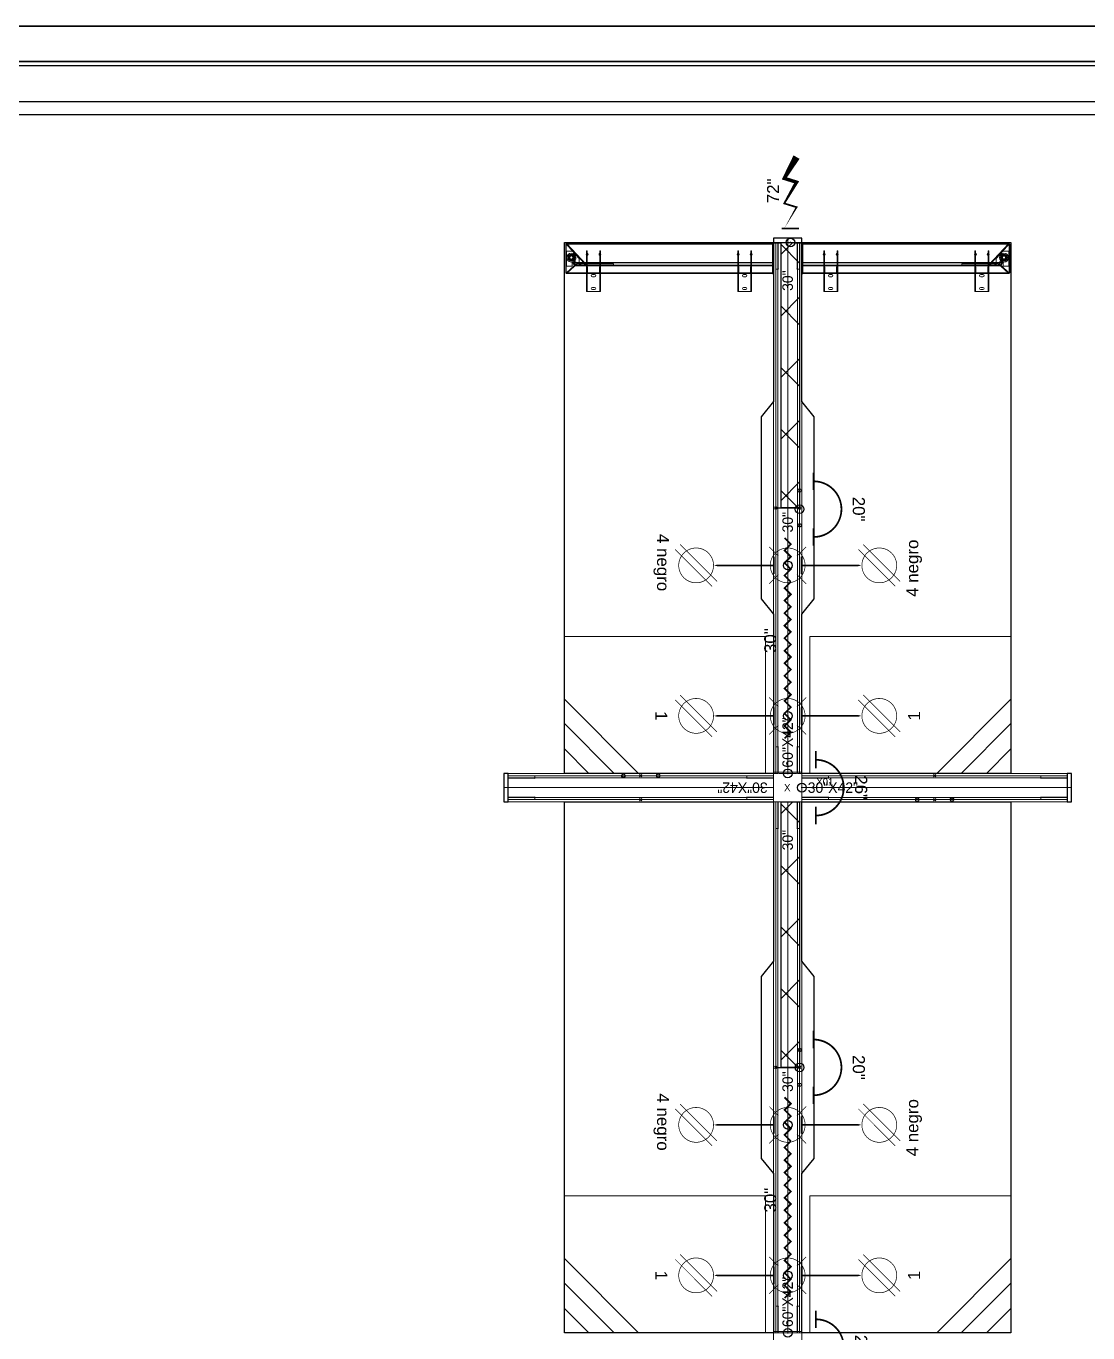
# Model space of a CAD drawing. Extents: x -170 to 1783, y -20 to 1205.
# Drawn here: x 1314.8 to 1434.8, y 1052.3 to 1200 of the extents above; entities that cross this region are included whole.
import ezdxf
from ezdxf.enums import TextEntityAlignment as Align

# ---------------------------------------------------------------- set-up
doc = ezdxf.new("R2010")
doc.units = 0
doc.header["$LTSCALE"] = 96
doc.header["$MEASUREMENT"] = 0
for name, color, linetype in [('A-WALL-EXT_A', 7, 'Continuous'), ('A-WALL_A', 7, 'Continuous'), ('DD2D', 7, 'Continuous'), ('DD2D_Geometry', 7, 'Continuous'), ('ELECTRI', 7, 'Continuous'), ('ENFASIS NEW', 7, 'Continuous'), ('I-E-FILL-DMSE_A', 7, 'Continuous'), ('Id Unión', 7, 'Continuous'), ('S7000', 7, 'Continuous'), ('TEXT HARNESS', 7, 'Continuous'), ('X-BASE-04-EXISTING_A', 7, 'Continuous')]:
    doc.layers.add(name, color=color, linetype=linetype)
doc.styles.add('ARIAL', font='arial.ttf')

# ---------------------------------------------------------------- blocks, each defined once
blk = doc.blocks.new('DD40102460AB')
at = {"color": 1}
for p, q in [((0.0035, -0.0035), (-0.0035, 0.0035)), ((0.0035, 0.0035), (-0.0035, -0.0035))]:
    blk.add_line(p, q, dxfattribs=at)
blk.add_lwpolyline([(-0.2612, -0.0417), (0.2612, -0.0417), (0.305, -0.0067), (0.762, -0.0067), (0.762, -0.6067), (-0.762, -0.6067), (-0.762, -0.0067), (-0.305, -0.0067)], close=True)
blk.add_point((0, 0), dxfattribs=at)
blk.add_point((0, 0))
blk = doc.blocks.new('DD350524S')
at = {"color": 0, "linetype": 'Continuous', "lineweight": 0}
for p, q in [((-0.0019, 0.023), (0, 0.023)), ((-0.0019, 0.023), (-0.0019, 0.0134)), ((-0.0019, 0.016), (0, 0.016)), ((-0.0019, 0), (-0.0019, 0.0134)), ((0, 0.0134), (-0.0019, 0.0134)), ((0, 0.0134), (0, 0.023)), ((0, 0), (0, 0.0134)), ((-0.0025, -0.0006), (-0.09, -0.0006)), ((-0.09, -0.0006), (-0.09, -0.0025)), ((-0.0025, -0.0025), (-0.09, -0.0025)), ((-0.0888, -0.0625), (-0.0888, -0.0025)), ((-0.0882, -0.0006), (-0.0882, -0.0025)), ((-0.0873, -0.0625), (-0.0873, -0.0025)), ((-0.0832, -0.0006), (-0.0832, -0.0025)), ((-0.0818, -0.0006), (-0.0818, -0.0025)), ((-0.0768, -0.0006), (-0.0768, -0.0025)), ((-0.0682, -0.0006), (-0.0682, -0.0025)), ((-0.0671, -0.0025), (-0.0671, -0.5688)), ((-0.0655, -0.0025), (-0.0655, -0.5688)), ((-0.0618, -0.0006), (-0.0618, -0.0025)), ((-0.0584, -0.0025), (-0.0584, -0.5755)), ((-0.0578, -0.0025), (-0.0578, -0.5741)), ((-0.0578, -0.0025), (-0.0578, -0.5739)), ((-0.0572, -0.0025), (-0.0572, -0.5725)), ((-0.0312, -0.0006), (-0.0312, -0.0025)), ((-0.0248, -0.0006), (-0.0248, -0.0025)), ((-0.0112, -0.0006), (-0.0112, -0.0025)), ((-0.0053, -0.0025), (-0.0053, -0.5945)), ((-0.0048, -0.0006), (-0.0048, -0.0025)), ((-0.0038, -0.0025), (-0.0038, -0.5945)), ((-0.1404, -0.0625), (-0.1404, -0.0651)), ((-0.0874, -0.0625), (-0.1404, -0.0625)), ((-0.0874, -0.0644), (-0.1404, -0.0644)), ((-0.1404, -0.0651), (-0.1404, -0.1)), ((-0.1104, -0.0644), (-0.1104, -0.0625)), ((-0.0888, -0.0655), (-0.0874, -0.0655)), ((-0.0888, -0.0995), (-0.0888, -0.0655)), ((-0.0867, -0.0625), (-0.0874, -0.0625)), ((-0.0874, -0.0651), (-0.0874, -0.0625)), ((-0.0874, -0.0644), (-0.0867, -0.0644)), ((-0.0874, -0.0651), (-0.0874, -0.1)), ((-0.0874, -0.0655), (-0.0867, -0.0655)), ((-0.0873, -0.0995), (-0.0873, -0.0655)), ((-0.0867, -0.0625), (-0.0867, -0.0625)), ((-0.0867, -0.0655), (-0.0867, -0.0625)), ((-0.0867, -0.0625), (-0.0364, -0.0625)), ((-0.0867, -0.0644), (-0.0368, -0.0644)), ((-0.0867, -0.0655), (-0.0867, -0.0655)), ((-0.0867, -0.0655), (-0.0698, -0.0655)), ((-0.0709, -0.0625), (-0.0709, -0.0655)), ((-0.0698, -0.0655), (-0.0698, -0.0625)), ((-0.0368, -0.0644), (-0.0313, -0.0644)), ((-0.0364, -0.0625), (-0.0317, -0.0625)), ((-0.0317, -0.0625), (-0.0244, -0.0625)), ((-0.0313, -0.0644), (-0.0244, -0.0644)), ((-0.0244, -0.0625), (-0.0244, -0.0644)), ((-0.1404, -0.1), (-0.1404, -0.1025)), ((-0.0874, -0.1006), (-0.1404, -0.1006)), ((-0.0874, -0.1025), (-0.1404, -0.1025)), ((-0.1354, -0.0794), (-0.1354, -0.0857)), ((-0.129, -0.0857), (-0.129, -0.0794)), ((-0.1104, -0.1006), (-0.1104, -0.1025)), ((-0.0987, -0.0794), (-0.0987, -0.0857)), ((-0.0924, -0.0857), (-0.0924, -0.0794)), ((-0.0874, -0.0995), (-0.0888, -0.0995)), ((-0.0888, -0.4965), (-0.0888, -0.1025)), ((-0.0867, -0.0995), (-0.0874, -0.0995)), ((-0.0874, -0.1025), (-0.0874, -0.1)), ((-0.0867, -0.1006), (-0.0874, -0.1006)), ((-0.0874, -0.1025), (-0.0867, -0.1025)), ((-0.0873, -0.4965), (-0.0873, -0.1025)), ((-0.0867, -0.1025), (-0.0867, -0.0995)), ((-0.0867, -0.0995), (-0.0867, -0.0995)), ((-0.0698, -0.0995), (-0.0867, -0.0995)), ((-0.0368, -0.1006), (-0.0867, -0.1006)), ((-0.0867, -0.1025), (-0.0867, -0.1025)), ((-0.0364, -0.1025), (-0.0867, -0.1025)), ((-0.0709, -0.0995), (-0.0709, -0.1025)), ((-0.0698, -0.1025), (-0.0698, -0.0995)), ((-0.0313, -0.1006), (-0.0368, -0.1006)), ((-0.0317, -0.1025), (-0.0364, -0.1025)), ((-0.0244, -0.1025), (-0.0317, -0.1025)), ((-0.0244, -0.1006), (-0.0313, -0.1006)), ((-0.0244, -0.1006), (-0.0244, -0.1025)), ((-0.0655, -0.4834), (-0.0671, -0.4834)), ((-0.0655, -0.459), (-0.0614, -0.459)), ((-0.0614, -0.459), (-0.0614, -0.564)), ((-0.1404, -0.4965), (-0.1404, -0.4991)), ((-0.0874, -0.4965), (-0.1404, -0.4965)), ((-0.0874, -0.4984), (-0.1404, -0.4984)), ((-0.1404, -0.4991), (-0.1404, -0.534)), ((-0.1354, -0.5134), (-0.1354, -0.5197)), ((-0.129, -0.5197), (-0.129, -0.5134)), ((-0.1104, -0.4984), (-0.1104, -0.4965)), ((-0.0987, -0.5134), (-0.0987, -0.5197)), ((-0.0924, -0.5197), (-0.0924, -0.5134)), ((-0.0888, -0.4995), (-0.0874, -0.4995)), ((-0.0888, -0.5335), (-0.0888, -0.4995)), ((-0.0867, -0.4965), (-0.0874, -0.4965)), ((-0.0874, -0.4991), (-0.0874, -0.4965)), ((-0.0874, -0.4984), (-0.0867, -0.4984)), ((-0.0874, -0.4991), (-0.0874, -0.534)), ((-0.0874, -0.4995), (-0.0867, -0.4995)), ((-0.0873, -0.5335), (-0.0873, -0.4995)), ((-0.0867, -0.4995), (-0.0867, -0.4965)), ((-0.0867, -0.4965), (-0.0867, -0.4965)), ((-0.0867, -0.4965), (-0.0364, -0.4965)), ((-0.0867, -0.4984), (-0.0368, -0.4984)), ((-0.0867, -0.4995), (-0.0867, -0.4995)), ((-0.0867, -0.4995), (-0.0698, -0.4995)), ((-0.0709, -0.4965), (-0.0709, -0.4995)), ((-0.0698, -0.4995), (-0.0698, -0.4965)), ((-0.0655, -0.4897), (-0.0671, -0.4897)), ((-0.0655, -0.5234), (-0.0671, -0.5234)), ((-0.0368, -0.4984), (-0.0313, -0.4984)), ((-0.0364, -0.4965), (-0.0317, -0.4965)), ((-0.0317, -0.4965), (-0.0244, -0.4965)), ((-0.0313, -0.4984), (-0.0244, -0.4984)), ((-0.0244, -0.4965), (-0.0244, -0.4984)), ((-0.1404, -0.534), (-0.1404, -0.5365)), ((-0.0874, -0.5346), (-0.1404, -0.5346)), ((-0.0874, -0.5365), (-0.1404, -0.5365)), ((-0.1104, -0.5346), (-0.1104, -0.5365)), ((-0.0874, -0.5335), (-0.0888, -0.5335)), ((-0.0888, -0.5944), (-0.0888, -0.5365)), ((-0.0867, -0.5335), (-0.0874, -0.5335)), ((-0.0874, -0.5365), (-0.0874, -0.534)), ((-0.0867, -0.5346), (-0.0874, -0.5346)), ((-0.0874, -0.5365), (-0.0867, -0.5365)), ((-0.0873, -0.5944), (-0.0873, -0.5365)), ((-0.0867, -0.5365), (-0.0867, -0.5335)), ((-0.0867, -0.5335), (-0.0867, -0.5335)), ((-0.0698, -0.5335), (-0.0867, -0.5335)), ((-0.0368, -0.5346), (-0.0867, -0.5346)), ((-0.0867, -0.5365), (-0.0867, -0.5365)), ((-0.0364, -0.5365), (-0.0867, -0.5365)), ((-0.0709, -0.5335), (-0.0709, -0.5365)), ((-0.0698, -0.5365), (-0.0698, -0.5335)), ((-0.0655, -0.5297), (-0.0671, -0.5297)), ((-0.067, -0.5393), (-0.067, -0.5689)), ((-0.0655, -0.5511), (-0.067, -0.5511)), ((-0.0655, -0.5539), (-0.067, -0.5539)), ((-0.0655, -0.5571), (-0.067, -0.5571)), ((-0.0655, -0.5575), (-0.067, -0.5575)), ((-0.0655, -0.5393), (-0.0655, -0.5689)), ((-0.0655, -0.542), (-0.0614, -0.542)), ((-0.064, -0.5524), (-0.0655, -0.5524)), ((-0.0655, -0.5539), (-0.0655, -0.5571)), ((-0.064, -0.5586), (-0.0655, -0.5586)), ((-0.0461, -0.5575), (-0.0648, -0.5575)), ((-0.0648, -0.5575), (-0.0648, -0.5675)), ((-0.0054, -0.5941), (-0.0647, -0.5389)), ((-0.0055, -0.5941), (-0.0647, -0.5389)), ((-0.064, -0.5524), (-0.064, -0.5586)), ((-0.0044, -0.593), (-0.0636, -0.5378)), ((-0.0044, -0.593), (-0.0636, -0.5378)), ((-0.0253, -0.577), (-0.0461, -0.5575)), ((-0.0313, -0.5346), (-0.0368, -0.5346)), ((-0.0317, -0.5365), (-0.0364, -0.5365)), ((-0.0244, -0.5365), (-0.0317, -0.5365)), ((-0.0244, -0.5346), (-0.0313, -0.5346)), ((-0.0244, -0.5346), (-0.0244, -0.5365)), ((-0.0681, -0.5714), (-0.0882, -0.593)), ((-0.068, -0.5715), (-0.0882, -0.5931)), ((-0.067, -0.5724), (-0.0871, -0.5941)), ((-0.0669, -0.5725), (-0.0871, -0.5942)), ((-0.0867, -0.595), (-0.0058, -0.595)), ((-0.0867, -0.595), (-0.0058, -0.595)), ((-0.0058, -0.5965), (-0.0867, -0.5965)), ((-0.0867, -0.5965), (-0.0058, -0.5965)), ((-0.0558, -0.5775), (-0.0683, -0.5775)), ((-0.0683, -0.5775), (-0.0683, -0.5945)), ((-0.0683, -0.5945), (-0.0253, -0.5945)), ((-0.0584, -0.5755), (-0.0664, -0.5723)), ((-0.0583, -0.5755), (-0.0664, -0.5724)), ((-0.0658, -0.5707), (-0.0578, -0.5739)), ((-0.0578, -0.5741), (-0.0658, -0.5709)), ((-0.0578, -0.5741), (-0.0658, -0.571)), ((-0.0657, -0.5708), (-0.0577, -0.5739)), ((-0.0655, -0.564), (-0.0614, -0.564)), ((-0.0652, -0.5693), (-0.0572, -0.5725)), ((-0.0652, -0.5694), (-0.0572, -0.5725)), ((-0.0648, -0.5675), (-0.0558, -0.5675)), ((-0.0578, -0.5741), (-0.0584, -0.5755)), ((-0.0578, -0.5741), (-0.0583, -0.5755)), ((-0.0572, -0.5725), (-0.0578, -0.5739)), ((-0.0572, -0.5725), (-0.0577, -0.5739)), ((-0.0558, -0.5675), (-0.0558, -0.5775)), ((-0.0253, -0.5945), (-0.0253, -0.577))]:
    blk.add_line(p, q, dxfattribs=at)
for centre, radius, start, end in [((-0.0025, 0), 0.00253, 270, 0), ((-0.0025, 0), 0.000633, 270, 0), ((-0.0341, -0.064), 0.00278, 0, 180), ((-0.0341, -0.064), 0.00278, 180, 0), ((-0.1322, -0.0794), 0.00318, 0, 180), ((-0.1322, -0.0857), 0.00318, 180, 0), ((-0.0956, -0.0794), 0.00317, 0, 180), ((-0.0956, -0.0857), 0.00317, 180, 0), ((-0.0341, -0.101), 0.00278, 0, 180), ((-0.0341, -0.101), 0.00278, 180, 0), ((-0.1322, -0.5134), 0.00318, 0, 180), ((-0.1322, -0.5197), 0.00318, 180, 0), ((-0.0956, -0.5134), 0.00317, 0, 180), ((-0.0956, -0.5197), 0.00317, 180, 0), ((-0.0341, -0.498), 0.00278, 0, 180), ((-0.0341, -0.498), 0.00278, 180, 0), ((-0.0341, -0.535), 0.00278, 0, 180), ((-0.0341, -0.535), 0.00278, 180, 0), ((-0.0433, -0.58), 0.013, 90, 270), ((-0.0433, -0.58), 0.0098, 90, 270), ((-0.0433, -0.58), 0.0085, 90, 270), ((-0.0433, -0.58), 0.008, 90, 270), ((-0.0433, -0.58), 0.00675, 0, 180), ((-0.0433, -0.58), 0.00675, 180, 0), ((-0.0433, -0.58), 0.0065, 90, 270), ((-0.0433, -0.58), 0.006, 90, 270), ((-0.0433, -0.58), 0.00545, 90, 270), ((-0.0433, -0.58), 0.00476, 90, 270), ((-0.0433, -0.58), 0.0045, 90, 270), ((-0.0433, -0.58), 0.013, 270, 90), ((-0.0433, -0.58), 0.0098, 270, 90), ((-0.0433, -0.58), 0.0085, 270, 90), ((-0.0433, -0.58), 0.008, 270, 90), ((-0.0433, -0.58), 0.0065, 270, 90), ((-0.0433, -0.58), 0.006, 270, 90), ((-0.0433, -0.58), 0.00545, 270, 90), ((-0.0433, -0.58), 0.00476, 270, 90), ((-0.0433, -0.58), 0.0045, 270, 90)]:
    blk.add_arc(centre, radius, start, end, dxfattribs=at)
for points, weights in [([(-0.0636, -0.5378), (-0.0652, -0.5364), (-0.0671, -0.5372), (-0.0671, -0.5393)], [1, 0.59916604595, 0.59916604595, 1]), ([(-0.0636, -0.5378), (-0.0651, -0.5364), (-0.067, -0.5372), (-0.067, -0.5393)], [1, 0.59916604595, 0.59916604595, 1]), ([(-0.0647, -0.5389), (-0.065, -0.5386), (-0.0655, -0.5388), (-0.0655, -0.5393)], [1, 0.59916604595, 0.59916604595, 1]), ([(-0.0647, -0.5389), (-0.0651, -0.5386), (-0.0655, -0.5388), (-0.0655, -0.5393)], [1, 0.59916604595, 0.59916604595, 1]), ([(-0.0882, -0.593), (-0.0886, -0.5934), (-0.0888, -0.5939), (-0.0888, -0.5944)], [1, 0.953611711988, 0.953611711988, 1]), ([(-0.0882, -0.5931), (-0.0889, -0.5938), (-0.089, -0.5948), (-0.0884, -0.5957)], [1, 0.764882446479, 0.667678019866, 0.708386720159]), ([(-0.0888, -0.5944), (-0.0888, -0.5957), (-0.0879, -0.5965), (-0.0867, -0.5965)], [1, 0.804737854124, 0.804737854124, 1]), ([(-0.0884, -0.5957), (-0.088, -0.5963), (-0.0874, -0.5965), (-0.0867, -0.5965)], [0.708386720159, 0.737079172857, 0.834283599471, 1]), ([(-0.0871, -0.5941), (-0.0872, -0.5942), (-0.0873, -0.5943), (-0.0873, -0.5944)], [1, 0.953611711988, 0.953611711988, 1]), ([(-0.0873, -0.5944), (-0.0873, -0.5948), (-0.087, -0.595), (-0.0867, -0.595)], [1, 0.804737854124, 0.804737854124, 1]), ([(-0.0871, -0.5942), (-0.0875, -0.5945), (-0.0873, -0.595), (-0.0867, -0.595)], [1, 0.59916604595, 0.59916604595, 1]), ([(-0.0658, -0.5709), (-0.0666, -0.5706), (-0.0675, -0.5708), (-0.0681, -0.5714)], [1, 0.884174271313, 0.884174271313, 1]), ([(-0.0658, -0.571), (-0.0666, -0.5707), (-0.0675, -0.5708), (-0.068, -0.5715)], [1, 0.884393166085, 0.884393166085, 1]), ([(-0.0671, -0.5688), (-0.0671, -0.5697), (-0.0666, -0.5704), (-0.0658, -0.5707)], [1, 0.884611873459, 0.884611873459, 1]), ([(-0.067, -0.5689), (-0.067, -0.5698), (-0.0665, -0.5705), (-0.0657, -0.5708)], [1, 0.884393166085, 0.884393166085, 1]), ([(-0.0664, -0.5723), (-0.0666, -0.5722), (-0.0668, -0.5723), (-0.067, -0.5724)], [1, 0.884174271313, 0.884174271313, 1]), ([(-0.0664, -0.5724), (-0.0666, -0.5723), (-0.0668, -0.5724), (-0.0669, -0.5725)], [1, 0.884393166085, 0.884393166085, 1]), ([(-0.0655, -0.5688), (-0.0655, -0.569), (-0.0654, -0.5692), (-0.0652, -0.5693)], [1, 0.884611873459, 0.884611873459, 1]), ([(-0.0655, -0.5689), (-0.0655, -0.5691), (-0.0654, -0.5693), (-0.0652, -0.5694)], [1, 0.884393166085, 0.884393166085, 1]), ([(-0.0058, -0.5965), (-0.0046, -0.5965), (-0.0038, -0.5957), (-0.0038, -0.5945)], [1, 0.804737854124, 0.804737854124, 1]), ([(-0.0058, -0.5965), (-0.0046, -0.5965), (-0.0038, -0.5957), (-0.0038, -0.5945)], [1, 0.804737854124, 0.804737854124, 1]), ([(-0.0058, -0.595), (-0.0055, -0.595), (-0.0053, -0.5948), (-0.0053, -0.5945)], [1, 0.804737854124, 0.804737854124, 1]), ([(-0.0058, -0.595), (-0.0055, -0.595), (-0.0053, -0.5948), (-0.0053, -0.5945)], [1, 0.804737854124, 0.804737854124, 1]), ([(-0.0053, -0.5945), (-0.0053, -0.5944), (-0.0054, -0.5942), (-0.0055, -0.5941)], [1, 0.944706716257, 0.944706716257, 1]), ([(-0.0053, -0.5945), (-0.0053, -0.5944), (-0.0053, -0.5942), (-0.0054, -0.5941)], [1, 0.944706716257, 0.944706716257, 1]), ([(-0.0038, -0.5942), (-0.0039, -0.5937), (-0.0041, -0.5933), (-0.0044, -0.593)], [0.972307865321, 0.947187137372, 0.956417848932, 1]), ([(-0.0038, -0.5945), (-0.0038, -0.5939), (-0.004, -0.5934), (-0.0044, -0.593)], [1, 0.944706716257, 0.944706716257, 1]), ([(-0.0038, -0.5945), (-0.0038, -0.5944), (-0.0038, -0.5943), (-0.0038, -0.5942)], [1, 0.988288867325, 0.979058155765, 0.972307865321])]:
    blk.add_rational_spline(points, weights, degree=3, dxfattribs=at)
blk = doc.blocks.new('DD350624S')
at = {"color": 0, "linetype": 'Continuous', "lineweight": 0}
for p, q in [((0.0019, 0.023), (0, 0.023)), ((0, 0.0134), (0, 0.023)), ((0.0019, 0.016), (0, 0.016)), ((0, 0), (0, 0.0134)), ((0, 0.0134), (0.0019, 0.0134)), ((0.0019, 0.023), (0.0019, 0.0134)), ((0.0019, 0), (0.0019, 0.0134)), ((0.0025, -0.0006), (0.09, -0.0006)), ((0.0025, -0.0025), (0.09, -0.0025)), ((0.0038, -0.0025), (0.0038, -0.5945)), ((0.0048, -0.0006), (0.0048, -0.0025)), ((0.0053, -0.0025), (0.0053, -0.5945)), ((0.0112, -0.0006), (0.0112, -0.0025)), ((0.0248, -0.0006), (0.0248, -0.0025)), ((0.0312, -0.0006), (0.0312, -0.0025)), ((0.0572, -0.0025), (0.0572, -0.5725)), ((0.0578, -0.0025), (0.0578, -0.5741)), ((0.0578, -0.0025), (0.0578, -0.5739)), ((0.0584, -0.0025), (0.0584, -0.5755)), ((0.0618, -0.0006), (0.0618, -0.0025)), ((0.0655, -0.0025), (0.0655, -0.5688)), ((0.0671, -0.0025), (0.0671, -0.5688)), ((0.0682, -0.0006), (0.0682, -0.0025)), ((0.0768, -0.0006), (0.0768, -0.0025)), ((0.0818, -0.0006), (0.0818, -0.0025)), ((0.0832, -0.0006), (0.0832, -0.0025)), ((0.0873, -0.0625), (0.0873, -0.0025)), ((0.0882, -0.0006), (0.0882, -0.0025)), ((0.0888, -0.0625), (0.0888, -0.0025)), ((0.09, -0.0006), (0.09, -0.0025)), ((0.0244, -0.0625), (0.0244, -0.0644)), ((0.0317, -0.0625), (0.0244, -0.0625)), ((0.0313, -0.0644), (0.0244, -0.0644)), ((0.0368, -0.0644), (0.0313, -0.0644)), ((0.0364, -0.0625), (0.0317, -0.0625)), ((0.0867, -0.0625), (0.0364, -0.0625)), ((0.0867, -0.0644), (0.0368, -0.0644)), ((0.0698, -0.0655), (0.0698, -0.0625)), ((0.0867, -0.0655), (0.0698, -0.0655)), ((0.0709, -0.0625), (0.0709, -0.0655)), ((0.0867, -0.0625), (0.0874, -0.0625)), ((0.0867, -0.0625), (0.0867, -0.0625)), ((0.0867, -0.0655), (0.0867, -0.0625)), ((0.0874, -0.0644), (0.0867, -0.0644)), ((0.0874, -0.0655), (0.0867, -0.0655)), ((0.0867, -0.0655), (0.0867, -0.0655)), ((0.0873, -0.0995), (0.0873, -0.0655)), ((0.0874, -0.0651), (0.0874, -0.0625)), ((0.0874, -0.0625), (0.1404, -0.0625)), ((0.0874, -0.0644), (0.1404, -0.0644)), ((0.0874, -0.0651), (0.0874, -0.1)), ((0.0888, -0.0655), (0.0874, -0.0655)), ((0.0888, -0.0995), (0.0888, -0.0655)), ((0.1104, -0.0644), (0.1104, -0.0625)), ((0.1404, -0.0625), (0.1404, -0.0651)), ((0.1404, -0.0651), (0.1404, -0.1)), ((0.0244, -0.1006), (0.0244, -0.1025)), ((0.0244, -0.1006), (0.0313, -0.1006)), ((0.0244, -0.1025), (0.0317, -0.1025)), ((0.0313, -0.1006), (0.0368, -0.1006)), ((0.0317, -0.1025), (0.0364, -0.1025)), ((0.0364, -0.1025), (0.0867, -0.1025)), ((0.0368, -0.1006), (0.0867, -0.1006)), ((0.0698, -0.0995), (0.0867, -0.0995)), ((0.0698, -0.1025), (0.0698, -0.0995)), ((0.0709, -0.0995), (0.0709, -0.1025)), ((0.0867, -0.0995), (0.0874, -0.0995)), ((0.0867, -0.1025), (0.0867, -0.0995)), ((0.0867, -0.0995), (0.0867, -0.0995)), ((0.0867, -0.1006), (0.0874, -0.1006)), ((0.0874, -0.1025), (0.0867, -0.1025)), ((0.0867, -0.1025), (0.0867, -0.1025)), ((0.0873, -0.4965), (0.0873, -0.1025)), ((0.0874, -0.0995), (0.0888, -0.0995)), ((0.0874, -0.1025), (0.0874, -0.1)), ((0.0874, -0.1006), (0.1404, -0.1006)), ((0.0874, -0.1025), (0.1404, -0.1025)), ((0.0888, -0.4965), (0.0888, -0.1025)), ((0.0924, -0.0857), (0.0924, -0.0794)), ((0.0987, -0.0794), (0.0987, -0.0857)), ((0.1104, -0.1006), (0.1104, -0.1025)), ((0.129, -0.0857), (0.129, -0.0794)), ((0.1354, -0.0794), (0.1354, -0.0857)), ((0.1404, -0.1), (0.1404, -0.1025)), ((0.0655, -0.459), (0.0614, -0.459)), ((0.0614, -0.459), (0.0614, -0.564)), ((0.0655, -0.4834), (0.0671, -0.4834)), ((0.0244, -0.4965), (0.0244, -0.4984)), ((0.0317, -0.4965), (0.0244, -0.4965)), ((0.0313, -0.4984), (0.0244, -0.4984)), ((0.0368, -0.4984), (0.0313, -0.4984)), ((0.0364, -0.4965), (0.0317, -0.4965)), ((0.0867, -0.4965), (0.0364, -0.4965)), ((0.0867, -0.4984), (0.0368, -0.4984)), ((0.0655, -0.4897), (0.0671, -0.4897)), ((0.0655, -0.5234), (0.0671, -0.5234)), ((0.0698, -0.4995), (0.0698, -0.4965)), ((0.0867, -0.4995), (0.0698, -0.4995)), ((0.0709, -0.4965), (0.0709, -0.4995)), ((0.0867, -0.4965), (0.0874, -0.4965)), ((0.0867, -0.4995), (0.0867, -0.4965)), ((0.0867, -0.4965), (0.0867, -0.4965)), ((0.0874, -0.4984), (0.0867, -0.4984)), ((0.0874, -0.4995), (0.0867, -0.4995)), ((0.0867, -0.4995), (0.0867, -0.4995)), ((0.0873, -0.5335), (0.0873, -0.4995)), ((0.0874, -0.4991), (0.0874, -0.4965)), ((0.0874, -0.4965), (0.1404, -0.4965)), ((0.0874, -0.4984), (0.1404, -0.4984)), ((0.0874, -0.4991), (0.0874, -0.534)), ((0.0888, -0.4995), (0.0874, -0.4995)), ((0.0888, -0.5335), (0.0888, -0.4995)), ((0.0924, -0.5197), (0.0924, -0.5134)), ((0.0987, -0.5134), (0.0987, -0.5197)), ((0.1104, -0.4984), (0.1104, -0.4965)), ((0.129, -0.5197), (0.129, -0.5134)), ((0.1354, -0.5134), (0.1354, -0.5197)), ((0.1404, -0.4965), (0.1404, -0.4991)), ((0.1404, -0.4991), (0.1404, -0.534)), ((0.0044, -0.593), (0.0636, -0.5378)), ((0.0044, -0.593), (0.0636, -0.5378)), ((0.0054, -0.5941), (0.0647, -0.5389)), ((0.0055, -0.5941), (0.0647, -0.5389)), ((0.0244, -0.5346), (0.0244, -0.5365)), ((0.0244, -0.5346), (0.0313, -0.5346)), ((0.0244, -0.5365), (0.0317, -0.5365)), ((0.0253, -0.577), (0.0461, -0.5575)), ((0.0313, -0.5346), (0.0368, -0.5346)), ((0.0317, -0.5365), (0.0364, -0.5365)), ((0.0364, -0.5365), (0.0867, -0.5365)), ((0.0368, -0.5346), (0.0867, -0.5346)), ((0.0461, -0.5575), (0.0648, -0.5575)), ((0.0655, -0.542), (0.0614, -0.542)), ((0.064, -0.5524), (0.064, -0.5586)), ((0.064, -0.5524), (0.0655, -0.5524)), ((0.064, -0.5586), (0.0655, -0.5586)), ((0.0648, -0.5575), (0.0648, -0.5675)), ((0.0655, -0.5297), (0.0671, -0.5297)), ((0.0655, -0.5393), (0.0655, -0.5689)), ((0.0655, -0.5511), (0.067, -0.5511)), ((0.0655, -0.5539), (0.067, -0.5539)), ((0.0655, -0.5539), (0.0655, -0.5571)), ((0.0655, -0.5571), (0.067, -0.5571)), ((0.0655, -0.5575), (0.067, -0.5575)), ((0.067, -0.5393), (0.067, -0.5689)), ((0.0698, -0.5335), (0.0867, -0.5335)), ((0.0698, -0.5365), (0.0698, -0.5335)), ((0.0709, -0.5335), (0.0709, -0.5365)), ((0.0867, -0.5335), (0.0874, -0.5335)), ((0.0867, -0.5365), (0.0867, -0.5335)), ((0.0867, -0.5335), (0.0867, -0.5335)), ((0.0867, -0.5346), (0.0874, -0.5346)), ((0.0874, -0.5365), (0.0867, -0.5365)), ((0.0867, -0.5365), (0.0867, -0.5365)), ((0.0873, -0.5944), (0.0873, -0.5365)), ((0.0874, -0.5335), (0.0888, -0.5335)), ((0.0874, -0.5365), (0.0874, -0.534)), ((0.0874, -0.5346), (0.1404, -0.5346)), ((0.0874, -0.5365), (0.1404, -0.5365)), ((0.0888, -0.5944), (0.0888, -0.5365)), ((0.1104, -0.5346), (0.1104, -0.5365)), ((0.1404, -0.534), (0.1404, -0.5365)), ((0.0867, -0.595), (0.0058, -0.595)), ((0.0867, -0.595), (0.0058, -0.595)), ((0.0867, -0.5965), (0.0058, -0.5965)), ((0.0058, -0.5965), (0.0867, -0.5965)), ((0.0253, -0.5945), (0.0253, -0.577)), ((0.0683, -0.5945), (0.0253, -0.5945)), ((0.0648, -0.5675), (0.0558, -0.5675)), ((0.0558, -0.5675), (0.0558, -0.5775)), ((0.0558, -0.5775), (0.0683, -0.5775)), ((0.0652, -0.5693), (0.0572, -0.5725)), ((0.0652, -0.5694), (0.0572, -0.5725)), ((0.0572, -0.5725), (0.0578, -0.5739)), ((0.0572, -0.5725), (0.0577, -0.5739)), ((0.0657, -0.5708), (0.0577, -0.5739)), ((0.0658, -0.5707), (0.0578, -0.5739)), ((0.0578, -0.5741), (0.0658, -0.5709)), ((0.0578, -0.5741), (0.0658, -0.571)), ((0.0578, -0.5741), (0.0584, -0.5755)), ((0.0578, -0.5741), (0.0583, -0.5755)), ((0.0583, -0.5755), (0.0664, -0.5724)), ((0.0584, -0.5755), (0.0664, -0.5723)), ((0.0655, -0.564), (0.0614, -0.564)), ((0.0669, -0.5725), (0.0871, -0.5942)), ((0.067, -0.5724), (0.0871, -0.5941)), ((0.068, -0.5715), (0.0882, -0.5931)), ((0.0681, -0.5714), (0.0882, -0.593)), ((0.0683, -0.5775), (0.0683, -0.5945))]:
    blk.add_line(p, q, dxfattribs=at)
for centre, radius, start, end in [((0.0025, 0), 0.00253, 180, 270), ((0.0025, 0), 0.000633, 180, 270), ((0.0341, -0.064), 0.00278, 0, 180), ((0.0341, -0.064), 0.00278, 180, 0), ((0.0341, -0.101), 0.00278, 0, 180), ((0.0341, -0.101), 0.00278, 180, 0), ((0.0956, -0.0794), 0.00317, 0, 180), ((0.0956, -0.0857), 0.00317, 180, 0), ((0.1322, -0.0794), 0.00318, 0, 180), ((0.1322, -0.0857), 0.00318, 180, 0), ((0.0341, -0.498), 0.00278, 0, 180), ((0.0341, -0.498), 0.00278, 180, 0), ((0.0956, -0.5134), 0.00317, 0, 180), ((0.0956, -0.5197), 0.00317, 180, 0), ((0.1322, -0.5134), 0.00318, 0, 180), ((0.1322, -0.5197), 0.00318, 180, 0), ((0.0341, -0.535), 0.00278, 0, 180), ((0.0341, -0.535), 0.00278, 180, 0), ((0.0433, -0.58), 0.013, 90, 270), ((0.0433, -0.58), 0.0098, 90, 270), ((0.0433, -0.58), 0.0085, 90, 270), ((0.0433, -0.58), 0.008, 90, 270), ((0.0433, -0.58), 0.00675, 0, 180), ((0.0433, -0.58), 0.00675, 180, 0), ((0.0433, -0.58), 0.0065, 90, 270), ((0.0433, -0.58), 0.006, 90, 270), ((0.0433, -0.58), 0.00545, 90, 270), ((0.0433, -0.58), 0.00476, 90, 270), ((0.0433, -0.58), 0.0045, 90, 270), ((0.0433, -0.58), 0.013, 270, 90), ((0.0433, -0.58), 0.0098, 270, 90), ((0.0433, -0.58), 0.0085, 270, 90), ((0.0433, -0.58), 0.008, 270, 90), ((0.0433, -0.58), 0.0065, 270, 90), ((0.0433, -0.58), 0.006, 270, 90), ((0.0433, -0.58), 0.00545, 270, 90), ((0.0433, -0.58), 0.00476, 270, 90), ((0.0433, -0.58), 0.0045, 270, 90)]:
    blk.add_arc(centre, radius, start, end, dxfattribs=at)
for points, weights in [([(0.0636, -0.5378), (0.0652, -0.5364), (0.0671, -0.5372), (0.0671, -0.5393)], [1, 0.59916604595, 0.59916604595, 1]), ([(0.0636, -0.5378), (0.0651, -0.5364), (0.067, -0.5372), (0.067, -0.5393)], [1, 0.59916604595, 0.59916604595, 1]), ([(0.0647, -0.5389), (0.0651, -0.5386), (0.0655, -0.5388), (0.0655, -0.5393)], [1, 0.59916604595, 0.59916604595, 1]), ([(0.0647, -0.5389), (0.065, -0.5386), (0.0655, -0.5388), (0.0655, -0.5393)], [1, 0.59916604595, 0.59916604595, 1]), ([(0.0038, -0.5945), (0.0038, -0.5939), (0.004, -0.5934), (0.0044, -0.593)], [1, 0.944706716257, 0.944706716257, 1]), ([(0.0038, -0.5942), (0.0039, -0.5937), (0.0041, -0.5933), (0.0044, -0.593)], [0.972307865321, 0.947187137372, 0.956417848932, 1]), ([(0.0038, -0.5945), (0.0038, -0.5944), (0.0038, -0.5943), (0.0038, -0.5942)], [1, 0.988288867325, 0.979058155765, 0.972307865321]), ([(0.0058, -0.5965), (0.0046, -0.5965), (0.0038, -0.5957), (0.0038, -0.5945)], [1, 0.804737854124, 0.804737854124, 1]), ([(0.0058, -0.5965), (0.0046, -0.5965), (0.0038, -0.5957), (0.0038, -0.5945)], [1, 0.804737854124, 0.804737854124, 1]), ([(0.0053, -0.5945), (0.0053, -0.5944), (0.0054, -0.5942), (0.0055, -0.5941)], [1, 0.944706716257, 0.944706716257, 1]), ([(0.0053, -0.5945), (0.0053, -0.5944), (0.0053, -0.5942), (0.0054, -0.5941)], [1, 0.944706716257, 0.944706716257, 1]), ([(0.0058, -0.595), (0.0055, -0.595), (0.0053, -0.5948), (0.0053, -0.5945)], [1, 0.804737854124, 0.804737854124, 1]), ([(0.0058, -0.595), (0.0055, -0.595), (0.0053, -0.5948), (0.0053, -0.5945)], [1, 0.804737854124, 0.804737854124, 1]), ([(0.0655, -0.5688), (0.0655, -0.569), (0.0654, -0.5692), (0.0652, -0.5693)], [1, 0.884611873459, 0.884611873459, 1]), ([(0.0655, -0.5689), (0.0655, -0.5691), (0.0654, -0.5693), (0.0652, -0.5694)], [1, 0.884393166085, 0.884393166085, 1]), ([(0.067, -0.5689), (0.067, -0.5698), (0.0665, -0.5705), (0.0657, -0.5708)], [1, 0.884393166085, 0.884393166085, 1]), ([(0.0671, -0.5688), (0.0671, -0.5697), (0.0666, -0.5704), (0.0658, -0.5707)], [1, 0.884611873459, 0.884611873459, 1]), ([(0.0658, -0.5709), (0.0666, -0.5706), (0.0675, -0.5708), (0.0681, -0.5714)], [1, 0.884174271313, 0.884174271313, 1]), ([(0.0658, -0.571), (0.0666, -0.5707), (0.0675, -0.5708), (0.068, -0.5715)], [1, 0.884393166085, 0.884393166085, 1]), ([(0.0664, -0.5723), (0.0666, -0.5722), (0.0668, -0.5723), (0.067, -0.5724)], [1, 0.884174271313, 0.884174271313, 1]), ([(0.0664, -0.5724), (0.0666, -0.5723), (0.0668, -0.5724), (0.0669, -0.5725)], [1, 0.884393166085, 0.884393166085, 1]), ([(0.0871, -0.5942), (0.0875, -0.5945), (0.0873, -0.595), (0.0867, -0.595)], [1, 0.59916604595, 0.59916604595, 1]), ([(0.0888, -0.5944), (0.0888, -0.5957), (0.0879, -0.5965), (0.0867, -0.5965)], [1, 0.804737854124, 0.804737854124, 1]), ([(0.0873, -0.5944), (0.0873, -0.5948), (0.087, -0.595), (0.0867, -0.595)], [1, 0.804737854124, 0.804737854124, 1]), ([(0.0884, -0.5957), (0.088, -0.5963), (0.0874, -0.5965), (0.0867, -0.5965)], [0.708386720159, 0.737079172857, 0.83428359947, 1]), ([(0.0871, -0.5941), (0.0872, -0.5942), (0.0873, -0.5943), (0.0873, -0.5944)], [1, 0.953611711988, 0.953611711988, 1]), ([(0.0882, -0.593), (0.0886, -0.5934), (0.0888, -0.5939), (0.0888, -0.5944)], [1, 0.953611711988, 0.953611711988, 1]), ([(0.0882, -0.5931), (0.0889, -0.5938), (0.089, -0.5948), (0.0884, -0.5957)], [1, 0.76488244648, 0.667678019866, 0.708386720159])]:
    blk.add_rational_spline(points, weights, degree=3, dxfattribs=at)
blk = doc.blocks.new('829030')
at = {"color": 1, "const_width": 0.002}
for points in [[(0.1385, 0.0265), (0.112, 0.053)], [(0.1915, 0.0265), (0.218, 0.053)], [(0.5705, 0.0265), (0.544, 0.053)], [(0.6235, 0.0265), (0.65, 0.053)], [(0.1385, -0.0265), (0.112, -0.053)], [(0.1915, -0.0265), (0.218, -0.053)], [(0.5705, -0.0265), (0.544, -0.053)], [(0.6235, -0.0265), (0.65, -0.053)]]:
    blk.add_lwpolyline(points, dxfattribs=at)
for points in [[(0.165, -0.05, -1), (0.165, 0.05, -1)], [(0.597, -0.05, 1), (0.597, 0.05, 1)]]:
    blk.add_lwpolyline(points, format="xyb", close=True, dxfattribs=at)
at = {"color": 1}
for points in [[(0.1, 0.009, 0.005, 0.005, 0), (0.118, -0.009, 0.005, 0.005, 0), (0.136, 0.009, 0.005, 0.005, 0), (0.154, -0.009, 0.005, 0.005, 0), (0.172, 0.009, 0.005, 0.005, 0), (0.19, -0.009, 0.005, 0.005, 0), (0.208, 0.009, 0.005, 0.005, 0), (0.226, -0.009, 0.005, 0.005, 0), (0.244, 0.009, 0.005, 0.005, 0), (0.262, -0.009, 0.005, 0.005, 0), (0.28, 0.009, 0.005, 0.005, 0), (0.298, -0.009, 0.005, 0.005, 0), (0.316, 0.009, 0.005, 0.005, 0), (0.334, -0.009, 0.005, 0.005, 0), (0.352, 0.009, 0.005, 0.005, 0), (0.37, -0.009, 0.005, 0.005, 0), (0.388, 0.009, 0.005, 0.005, 0), (0.406, -0.009, 0.005, 0.005, 0), (0.424, 0.009, 0.005, 0.005, 0), (0.442, -0.009, 0.005, 0.005, 0), (0.46, 0.009, 0.005, 0.005, 0), (0.478, -0.009, 0.005, 0.005, 0), (0.496, 0.009, 0.005, 0.005, 0), (0.514, -0.009, 0.005, 0.005, 0), (0.532, 0.009, 0.005, 0.005, 0), (0.55, -0.009, 0, 0, 0)], [(0.676, 0.009, 0.005, 0.005, 0), (0.658, -0.009, 0.005, 0.005, 0), (0.64, 0.009, 0.005, 0.005, 0), (0.622, -0.009, 0.005, 0.005, 0), (0.604, 0.009, 0.005, 0.005, 0), (0.586, -0.009, 0.005, 0.005, 0), (0.568, 0.009, 0.005, 0.005, 0), (0.55, -0.009, 0, 0, 0)]]:
    blk.add_lwpolyline(points, format="xyseb", dxfattribs=at)
blk.add_circle((0, 0), 0.0125, dxfattribs=at)
blk.add_point((0, 0), dxfattribs=at)
at = {"layer": 'TEXT HARNESS', "color": 1, "style": 'ARIAL'}
blk.add_text('30"', height=0.03469, dxfattribs=at).set_placement((0.381, 0.05), align=Align.MIDDLE)
blk = doc.blocks.new('*X81')
at = {"color": 0}
for p, q in [((7.9413, 4.9361), (7.9943, 4.9891)), ((8.1454, 4.9361), (8.0924, 4.9891)), ((8.1181, 4.9361), (8.1711, 4.9891)), ((8.3222, 4.9361), (8.2692, 4.9891)), ((8.2948, 4.9361), (8.3478, 4.9891)), ((8.499, 4.9361), (8.446, 4.9891)), ((8.4716, 4.9361), (8.5246, 4.9891)), ((8.6757, 4.9361), (8.6227, 4.9891)), ((7.9686, 4.9361), (7.9351, 4.9696)), ((8.6484, 4.9361), (8.6971, 4.9848))]:
    blk.add_line(p, q, dxfattribs=at)
blk = doc.blocks.new('808630')
at = {"color": 5}
for p, q in [((-0.762, 0), (0, 0)), ((-0.762, -0.053), (-0.762, 0)), ((0, 0), (0, -0.053)), ((0, -0.053), (-0.762, -0.053))]:
    blk.add_line(p, q, dxfattribs=at)
blk.add_blockref('*X81', (-8.6971, -4.9891), dxfattribs=at)
blk = doc.blocks.new('817720')
at = {"color": 3, "const_width": 0.005}
blk.add_lwpolyline([(0.08, 0.04, 1), (-0.08, 0.04)], format="xyb", dxfattribs=at)
for points in [[(-0.055, 0.04), (-0.105, 0.04)], [(0.055, 0.04), (0.105, 0.04)]]:
    blk.add_lwpolyline(points, dxfattribs=at)
at = {"color": 3}
blk.add_circle((0, 0), 0.0125, dxfattribs=at)
blk.add_point((0, 0), dxfattribs=at)
at = {"layer": 'TEXT HARNESS', "color": 3, "style": 'ARIAL'}
blk.add_text('20"', height=0.03469, dxfattribs=at).set_placement((0, 0.17), align=Align.MIDDLE)
blk = doc.blocks.new('817726')
at = {"color": 3, "const_width": 0.005}
blk.add_lwpolyline([(0.08, 0.04, 1), (-0.08, 0.04)], format="xyb", dxfattribs=at)
for points in [[(-0.055, 0.04), (-0.105, 0.04)], [(0.055, 0.04), (0.105, 0.04)]]:
    blk.add_lwpolyline(points, dxfattribs=at)
at = {"color": 3}
blk.add_circle((0, 0), 0.0125, dxfattribs=at)
blk.add_point((0, 0), dxfattribs=at)
at = {"layer": 'TEXT HARNESS', "color": 3, "style": 'ARIAL'}
blk.add_text('26"', height=0.03469, dxfattribs=at).set_placement((0, 0.17), align=Align.MIDDLE)
blk = doc.blocks.new('818072')
at = {"color": 1}
blk.add_lwpolyline([(0.04, 0.0177, 0, 0.005, 0), (0.1012, -0.0177, 0.005, 0.005, 0), (0.112, 0.0177, 0.005, 0.01, 0), (0.173, -0.0176, 0.01, 0.01, 0), (0.184, 0.0177, 0.01, 0.02, 0), (0.245, -0.0176, 0.02, 0.02, 0)], format="xyseb", dxfattribs=at)
at = {"color": 1, "const_width": 0.005}
blk.add_lwpolyline([(0.04, 0.025), (0.04, -0.025)], dxfattribs=at)
at = {"color": 1}
blk.add_circle((0, 0), 0.0125, dxfattribs=at)
blk.add_point((0, 0), dxfattribs=at)
at = {"layer": 'TEXT HARNESS', "color": 1, "style": 'ARIAL'}
blk.add_text('72"', height=0.03469, dxfattribs=at).set_placement((0.148, 0.05), align=Align.MIDDLE)
blk = doc.blocks.new('S7012')
at = {"lineweight": 0}
for p, q in [((0.18, -0.577), (0.393, -0.364)), ((0.25, -0.577), (0.393, -0.434)), ((0.323, -0.577), (0.393, -0.507))]:
    blk.add_line(p, q, dxfattribs=at)
blk.add_lwpolyline([(0, 0), (0.393, 0), (0.393, -0.577), (0, -0.577)], close=True, dxfattribs=at)
blk = doc.blocks.new('8065E1C')
at = {"color": 1, "const_width": 0.005}
blk.add_lwpolyline([(0.025, -0.04), (-0.025, -0.04)], dxfattribs=at)
at = {"color": 1}
for points in [[(0, -0.04, 0.005, 0.005, 0), (0, -0.165, 0.025, 0, 0), (0, -0.2114, 0, 0, 0)], [(-0.0601, -0.309, 0.002, 0.002, 0), (0.046, -0.2029, 0.002, 0.002, 0)], [(-0.046, -0.3231, 0.002, 0.002, 0), (0.0601, -0.217, 0.002, 0.002, 0)]]:
    blk.add_lwpolyline(points, format="xyseb", dxfattribs=at)
at = {"color": 1, "const_width": 0.002}
blk.add_lwpolyline([(-0.05, -0.263, -1), (0.05, -0.263, -1)], format="xyb", close=True, dxfattribs=at)
at = {"color": 1}
blk.add_circle((0, 0), 0.0125, dxfattribs=at)
blk.add_point((0, 0), dxfattribs=at)
at = {"layer": 'TEXT HARNESS', "color": 1, "style": 'ARIAL'}
blk.add_text('1', height=0.0347, dxfattribs=at).set_placement((0, -0.363), align=Align.MIDDLE)
blk = doc.blocks.new('8065E4C')
at = {"color": 1, "const_width": 0.005}
blk.add_lwpolyline([(0.025, -0.04), (-0.025, -0.04)], dxfattribs=at)
at = {"color": 1}
for points in [[(0, -0.04, 0.005, 0.005, 0), (0, -0.165, 0.025, 0, 0), (0, -0.2114, 0, 0, 0)], [(-0.0601, -0.309, 0.002, 0.002, 0), (0.046, -0.2029, 0.002, 0.002, 0)], [(-0.046, -0.3231, 0.002, 0.002, 0), (0.0601, -0.217, 0.002, 0.002, 0)]]:
    blk.add_lwpolyline(points, format="xyseb", dxfattribs=at)
at = {"color": 1, "const_width": 0.002}
blk.add_lwpolyline([(-0.05, -0.263, -1), (0.05, -0.263, -1)], format="xyb", close=True, dxfattribs=at)
at = {"color": 1}
blk.add_circle((0, 0), 0.0125, dxfattribs=at)
blk.add_point((0, 0), dxfattribs=at)
at = {"layer": 'TEXT HARNESS', "color": 1, "style": 'ARIAL'}
blk.add_text('4 negro', height=0.03469, dxfattribs=at).set_placement((-0.0081, -0.363), align=Align.MIDDLE)
blk = doc.blocks.new('DD101060422D')
at = {"color": 1}
for p, q in [((0.7585, 0.0379), (0.7655, 0.0308)), ((0.7585, 0.0308), (0.7655, 0.0379)), ((0.762, 0.0343), (0.762, -0.0343)), ((0.7585, -0.0379), (0.7655, -0.0308)), ((0.7585, -0.0308), (0.7655, -0.0379))]:
    blk.add_line(p, q, dxfattribs=at)
at = {"color": 1, "linetype": 'Continuous', "lineweight": 0}
for p, q in [((0, -0.0255), (0, 0.0255)), ((0.0017, 0.0275), (0.0218, 0.0275)), ((0.002, 0.0275), (0.0215, 0.0275)), ((0.0747, 0.0275), (0.0215, 0.0275)), ((0.0747, 0.0275), (0.075, 0.0275)), ((0.0765, 0.026), (0.0765, 0.0343)), ((1.4475, 0.0343), (0.0765, 0.0343)), ((1.4475, 0.0343), (1.4475, 0.026)), ((1.4493, 0.0275), (1.449, 0.0275)), ((1.4493, 0.0275), (1.5025, 0.0275)), ((1.5223, 0.0275), (1.5022, 0.0275)), ((1.522, 0.0275), (1.5025, 0.0275)), ((1.524, -0.0255), (1.524, 0.0255)), ((0.025, -0.0275), (0.002, -0.0275)), ((0.025, -0.0275), (0.0747, -0.0275)), ((0.0747, -0.0275), (0.075, -0.0275)), ((0.0765, -0.0343), (0.0765, -0.026)), ((1.4475, -0.0343), (0.0765, -0.0343)), ((1.4475, -0.026), (1.4475, -0.0343)), ((1.4493, -0.0275), (1.449, -0.0275)), ((1.499, -0.0275), (1.4493, -0.0275)), ((1.499, -0.0275), (1.522, -0.0275))]:
    blk.add_line(p, q, dxfattribs=at)
at = {"color": 1}
for centre in [(0.712, -0.0343), (0.812, -0.0343)]:
    blk.add_circle(centre, 0.005, dxfattribs=at)
at = {"color": 1, "linetype": 'Continuous', "lineweight": 0}
for centre, radius, start, end in [((0.002, 0.0255), 0.00203, 90, 180), ((0.075, 0.026), 0.00151, 10.021, 90), ((0.075, 0.026), 0.00151, 0, 10.021), ((1.449, 0.026), 0.00151, 90, 169.979), ((1.449, 0.026), 0.00151, 169.979, 180), ((1.449, 0.026), 0.00151, 169.979, 180), ((1.522, 0.0255), 0.00203, 0, 90), ((0.002, -0.0255), 0.00203, 180, 270), ((0.075, -0.026), 0.00151, 270, 349.979), ((0.075, -0.026), 0.00151, 349.979, 0), ((1.449, -0.026), 0.00151, 180, 190.021), ((1.449, -0.026), 0.00151, 180, 190.021), ((1.449, -0.026), 0.00151, 190.021, 270), ((1.522, -0.0255), 0.00203, 270, 0)]:
    blk.add_arc(centre, radius, start, end, dxfattribs=at)
at = {"color": 1}
for p in [(0.762, 0.0343), (0.762, -0.0343)]:
    blk.add_point(p, dxfattribs=at)
at = {"linetype": 'Continuous', "lineweight": 0}
for s, p in [('60"X42"', (0.0165, -0.0149)), ('30"', (0.6916, -0.0149)), ('30"', (1.3849, -0.0149))]:
    blk.add_text(s, height=0.03, dxfattribs=at).set_placement(p)
blk = doc.blocks.new('SPACE_DD10106042')
at = {"linetype": 'Continuous', "lineweight": 0}
blk.add_blockref('DD101060422D', (0, 0), dxfattribs=at)
blk = doc.blocks.new('DD101030422D')
at = {"color": 1}
for p, q in [((0.3775, 0.0379), (0.3845, 0.0308)), ((0.3775, 0.0308), (0.3845, 0.0379)), ((0.3775, -0.0379), (0.3845, -0.0308)), ((0.3775, -0.0308), (0.3845, -0.0379))]:
    blk.add_line(p, q, dxfattribs=at)
at = {"color": 1, "linetype": 'Continuous', "lineweight": 0}
for p, q in [((0, -0.0255), (0, 0.0255)), ((0.0017, 0.0275), (0.0218, 0.0275)), ((0.002, 0.0275), (0.0215, 0.0275)), ((0.0747, 0.0275), (0.0215, 0.0275)), ((0.0747, 0.0275), (0.075, 0.0275)), ((0.0765, 0.026), (0.0765, 0.0343)), ((0.6855, 0.0343), (0.0765, 0.0343)), ((0.6855, 0.0343), (0.6855, 0.026)), ((0.6873, 0.0275), (0.687, 0.0275)), ((0.6873, 0.0275), (0.7405, 0.0275)), ((0.7603, 0.0275), (0.7402, 0.0275)), ((0.76, 0.0275), (0.7405, 0.0275)), ((0.762, -0.0255), (0.762, 0.0255)), ((0.025, -0.0275), (0.002, -0.0275)), ((0.025, -0.0275), (0.0747, -0.0275)), ((0.0747, -0.0275), (0.075, -0.0275)), ((0.0765, -0.0343), (0.0765, -0.026)), ((0.6855, -0.0343), (0.0765, -0.0343)), ((0.6855, -0.026), (0.6855, -0.0343)), ((0.6873, -0.0275), (0.687, -0.0275)), ((0.737, -0.0275), (0.6873, -0.0275)), ((0.737, -0.0275), (0.76, -0.0275))]:
    blk.add_line(p, q, dxfattribs=at)
at = {"color": 1}
for centre in [(0.331, -0.0343), (0.431, -0.0343)]:
    blk.add_circle(centre, 0.005, dxfattribs=at)
at = {"color": 1, "linetype": 'Continuous', "lineweight": 0}
for centre, radius, start, end in [((0.002, 0.0255), 0.00203, 90, 180), ((0.075, 0.026), 0.00151, 10.021, 90), ((0.075, 0.026), 0.00151, 0, 10.021), ((0.687, 0.026), 0.00151, 90, 169.979), ((0.687, 0.026), 0.00151, 169.979, 180), ((0.687, 0.026), 0.00151, 169.979, 180), ((0.76, 0.0255), 0.00203, 0, 90), ((0.002, -0.0255), 0.00203, 180, 270), ((0.075, -0.026), 0.00151, 270, 349.979), ((0.075, -0.026), 0.00151, 349.979, 0), ((0.687, -0.026), 0.00151, 180, 190.021), ((0.687, -0.026), 0.00151, 180, 190.021), ((0.687, -0.026), 0.00151, 190.021, 270), ((0.76, -0.0255), 0.00203, 270, 0)]:
    blk.add_arc(centre, radius, start, end, dxfattribs=at)
at = {"color": 1}
for p in [(0.381, 0.0343), (0.381, -0.0343)]:
    blk.add_point(p, dxfattribs=at)
at = {"linetype": 'Continuous', "lineweight": 0}
blk.add_text('30"X42"', height=0.03, dxfattribs=at).set_placement((0.0165, -0.0149))
blk = doc.blocks.new('SPACE_DD10103042')
at = {"linetype": 'Continuous', "lineweight": 0}
blk.add_blockref('DD101030422D', (0, 0), dxfattribs=at)
blk = doc.blocks.new('DD3021422D')
for p, q in [((0, 0.041), (0, -0.041)), ((0.012, 0.041), (0, 0.041)), ((0.012, -0.041), (0.012, 0.041)), ((0, -0.041), (0.012, -0.041))]:
    blk.add_line(p, q)
blk = doc.blocks.new('SPACE_DD302142')
at = {"linetype": 'Continuous', "lineweight": 0}
blk.add_blockref('DD3021422D', (0, 0), dxfattribs=at)

msp = doc.modelspace()

# ---------------------------------------------------------------- linework, layer by layer
at = {"layer": 'A-WALL-EXT_A', "color": 2, "linetype": 'Continuous'}
for p, q in [((1466, 1196), (1216, 1196)), ((1216, 1190), (1466, 1190))]:
    msp.add_line(p, q, dxfattribs=at)
at = {"layer": 'A-WALL_A', "color": 2, "linetype": 'Continuous'}
for p, q in [((1462, 1200), (38, 1200)), ((38, 1196), (1462, 1196))]:
    msp.add_line(p, q, dxfattribs=at)
at = {"layer": 'DD2D', "linetype": 'Continuous', "lineweight": 0}
for p, q in [((1399.51723, 1115.55352), (1399.51723, 1175.55352)), ((1400.86762, 1175.55352), (1400.86762, 1176.02596)), ((1400.86762, 1115.55352), (1400.86762, 1175.55352)), ((1402.21801, 1115.55352), (1402.21801, 1175.55352)), ((1399.25345, 1115.28974), (1369.25345, 1115.28974)), ((1402.48179, 1115.28974), (1432.48179, 1115.28974)), ((1369.25345, 1113.93934), (1368.78101, 1113.93934)), ((1399.25345, 1113.93934), (1369.25345, 1113.93934)), ((1402.48179, 1113.93934), (1432.48179, 1113.93934)), ((1432.48179, 1113.93934), (1432.95423, 1113.93934)), ((1399.25345, 1112.58895), (1369.25345, 1112.58895)), ((1399.51723, 1052.32517), (1399.51723, 1112.32517)), ((1400.86762, 1112.32517), (1400.86762, 1112.32911)), ((1400.86762, 1052.32517), (1400.86762, 1112.32517)), ((1402.21801, 1052.32517), (1402.21801, 1112.32517)), ((1402.48179, 1112.58895), (1432.48179, 1112.58895))]:
    msp.add_line(p, q, dxfattribs=at)
at = {"layer": 'DD2D_Geometry', "linetype": 'Continuous', "lineweight": 0}
for points in [[(1399.75345, 1115.55352), (1399.75345, 1175.55352), (1399.28101, 1175.55352), (1399.28101, 1115.55352)], [(1399.75345, 1115.55352), (1399.75345, 1175.55352), (1399.28101, 1175.55352), (1399.28101, 1115.55352)], [(1402.45423, 1115.55352), (1402.45423, 1175.55352), (1401.98179, 1175.55352), (1401.98179, 1115.55352)], [(1402.45423, 1115.55352), (1402.45423, 1175.55352), (1401.98179, 1175.55352), (1401.98179, 1115.55352)], [(1399.25345, 1115.52596), (1369.25345, 1115.52596), (1369.25345, 1115.05352), (1399.25345, 1115.05352)], [(1399.25345, 1115.52596), (1369.25345, 1115.52596), (1369.25345, 1115.05352), (1399.25345, 1115.05352)], [(1402.48179, 1112.32517), (1402.48179, 1115.70852), (1399.25345, 1115.70852), (1399.25345, 1112.32517)], [(1402.48179, 1115.05352), (1432.48179, 1115.05352), (1432.48179, 1115.52596), (1402.48179, 1115.52596)], [(1402.48179, 1115.05352), (1432.48179, 1115.05352), (1432.48179, 1115.52596), (1402.48179, 1115.52596)], [(1399.25345, 1112.82517), (1369.25345, 1112.82517), (1369.25345, 1112.35273), (1399.25345, 1112.35273)], [(1399.25345, 1112.82517), (1369.25345, 1112.82517), (1369.25345, 1112.35273), (1399.25345, 1112.35273)], [(1399.75345, 1052.32517), (1399.75345, 1112.32517), (1399.28101, 1112.32517), (1399.28101, 1052.32517)], [(1399.75345, 1052.32517), (1399.75345, 1112.32517), (1399.28101, 1112.32517), (1399.28101, 1052.32517)], [(1402.45423, 1052.32517), (1402.45423, 1112.32517), (1401.98179, 1112.32517), (1401.98179, 1052.32517)], [(1402.45423, 1052.32517), (1402.45423, 1112.32517), (1401.98179, 1112.32517), (1401.98179, 1052.32517)], [(1402.48179, 1112.35273), (1432.48179, 1112.35273), (1432.48179, 1112.82517), (1402.48179, 1112.82517)], [(1402.48179, 1112.35273), (1432.48179, 1112.35273), (1432.48179, 1112.82517), (1402.48179, 1112.82517)], [(1402.48179, 1049.09683), (1402.48179, 1052.48017), (1399.25345, 1052.48017), (1399.25345, 1049.09683)]]:
    msp.add_lwpolyline(points, close=True, dxfattribs=at)
at = {"layer": 'I-E-FILL-DMSE_A', "color": 2, "linetype": 'Continuous'}
msp.add_3dface([(329.74999, 1191.5), (1465.99999, 1191.5), (1465.99999, 1195.50107), (329.74999, 1195.50107)], dxfattribs=at)
at = {"layer": 'X-BASE-04-EXISTING_A', "color": 7, "linetype": 'Continuous'}
msp.add_line((0, 1200), (1500, 1200), dxfattribs=at)
at = {"layer": 'X-BASE-04-EXISTING_A', "color": 2, "linetype": 'Continuous'}
for p, q in [((1462, 1200), (38, 1200)), ((38, 1196), (1462, 1196))]:
    msp.add_line(p, q, dxfattribs=at)

# ---------------------------------------------------------------- block references
at = {"layer": 'DD2D_Geometry', "linetype": 'Continuous', "lineweight": 0, "xscale": 39.3700787401575, "yscale": 39.3700787401575, "zscale": 39.3700787401575}
for name, p, rotation in [('SPACE_DD302142', (1400.86762, 1175.55352), 90), ('SPACE_DD302142', (1400.86762, 1175.55352), 90), ('SPACE_DD10106042', (1400.86762, 1115.55352), 90), ('SPACE_DD302142', (1369.25345, 1113.93934), 180), ('SPACE_DD302142', (1369.25345, 1113.93934), 180), ('SPACE_DD10103042', (1399.25345, 1113.93934), 180), ('SPACE_DD10106042', (1400.86762, 1052.32517), 90)]:
    msp.add_blockref(name, p, dxfattribs=dict(at, rotation=rotation))
for name, p in [('SPACE_DD10103042', (1402.48179, 1113.93934)), ('SPACE_DD302142', (1432.48179, 1113.93934)), ('SPACE_DD302142', (1432.48179, 1113.93934))]:
    msp.add_blockref(name, p, dxfattribs=at)
at = {"layer": 'ELECTRI', "lineweight": 0, "xscale": 39.37007874015748, "yscale": 39.37007874015748, "zscale": 39.37007874015748}
for name, p, rotation in [('818072', (1401.17628, 1175.55352), 90), ('808630', (1402.21959, 1145.55352), 270), ('817720', (1402.21959, 1145.41432), 270), ('8065E4C', (1400.86959, 1139.05746), 270), ('829030', (1400.86762, 1115.55352), 90), ('8065E4C', (1400.86959, 1139.05746), 90), ('8065E1C', (1400.86959, 1122.04958), 270), ('8065E1C', (1400.86959, 1122.04958), 90), ('817726', (1402.48179, 1113.93934), 270), ('808630', (1402.21959, 1082.32517), 270), ('817720', (1402.21959, 1082.32517), 270), ('8065E4C', (1400.86959, 1075.82911), 270), ('829030', (1400.86959, 1052.32517), 90), ('8065E4C', (1400.86959, 1075.82911), 90), ('8065E1C', (1400.86959, 1058.82123), 270), ('8065E1C', (1400.86959, 1058.82123), 90), ('817726', (1402.48179, 1050.711), 270)]:
    msp.add_blockref(name, p, dxfattribs=dict(at, rotation=rotation))
at = {"layer": 'ENFASIS NEW', "linetype": 'Continuous', "lineweight": 0, "xscale": 39.37007874015748, "yscale": 39.37007874015748, "zscale": 39.37007874015748}
for p, rotation in [((1399.51565, 1145.55352), 270), ((1402.21959, 1145.55352), 90), ((1399.51565, 1082.32517), 270), ((1402.21959, 1082.32517), 90)]:
    msp.add_blockref('DD40102460AB', p, dxfattribs=dict(at, rotation=rotation))
at = {"layer": 'ENFASIS NEW', "lineweight": 0, "xscale": 39.37007874015748, "yscale": 39.37007874015748, "zscale": 39.37007874015748}
for name, p, rotation in [('DD350624S', (1399.25187, 1175.55352), 270), ('DD350524S', (1402.48337, 1175.55352), 90)]:
    msp.add_blockref(name, p, dxfattribs=dict(at, rotation=rotation))
at = {"layer": 'S7000', "linetype": 'Continuous', "lineweight": 0, "yscale": 39.37007874015748, "zscale": 39.37007874015748}
for p, xscale, rotation in [((1398.34636, 1131.02596), 39.37007874015748, 270), ((1403.38888, 1131.02596), -39.37007874015748, 90), ((1398.34636, 1067.79761), 39.37007874015748, 270), ((1403.38888, 1067.79761), -39.37007874015748, 90)]:
    msp.add_blockref('S7012', p, dxfattribs=dict(at, xscale=xscale, rotation=rotation))

# ---------------------------------------------------------------- texts
at = {"layer": 'DD2D_Geometry', "linetype": 'Continuous', "lineweight": 0}
msp.add_text('X', height=0.80709, dxfattribs=at).set_placement((1400.46408, 1113.5358))
at = {"layer": 'Id Unión', "linetype": 'Continuous', "lineweight": 0}
msp.add_text('X01', height=0.807087, dxfattribs=at).set_placement((1404.10669, 1114.19722))

doc.saveas('drawing.dxf')
